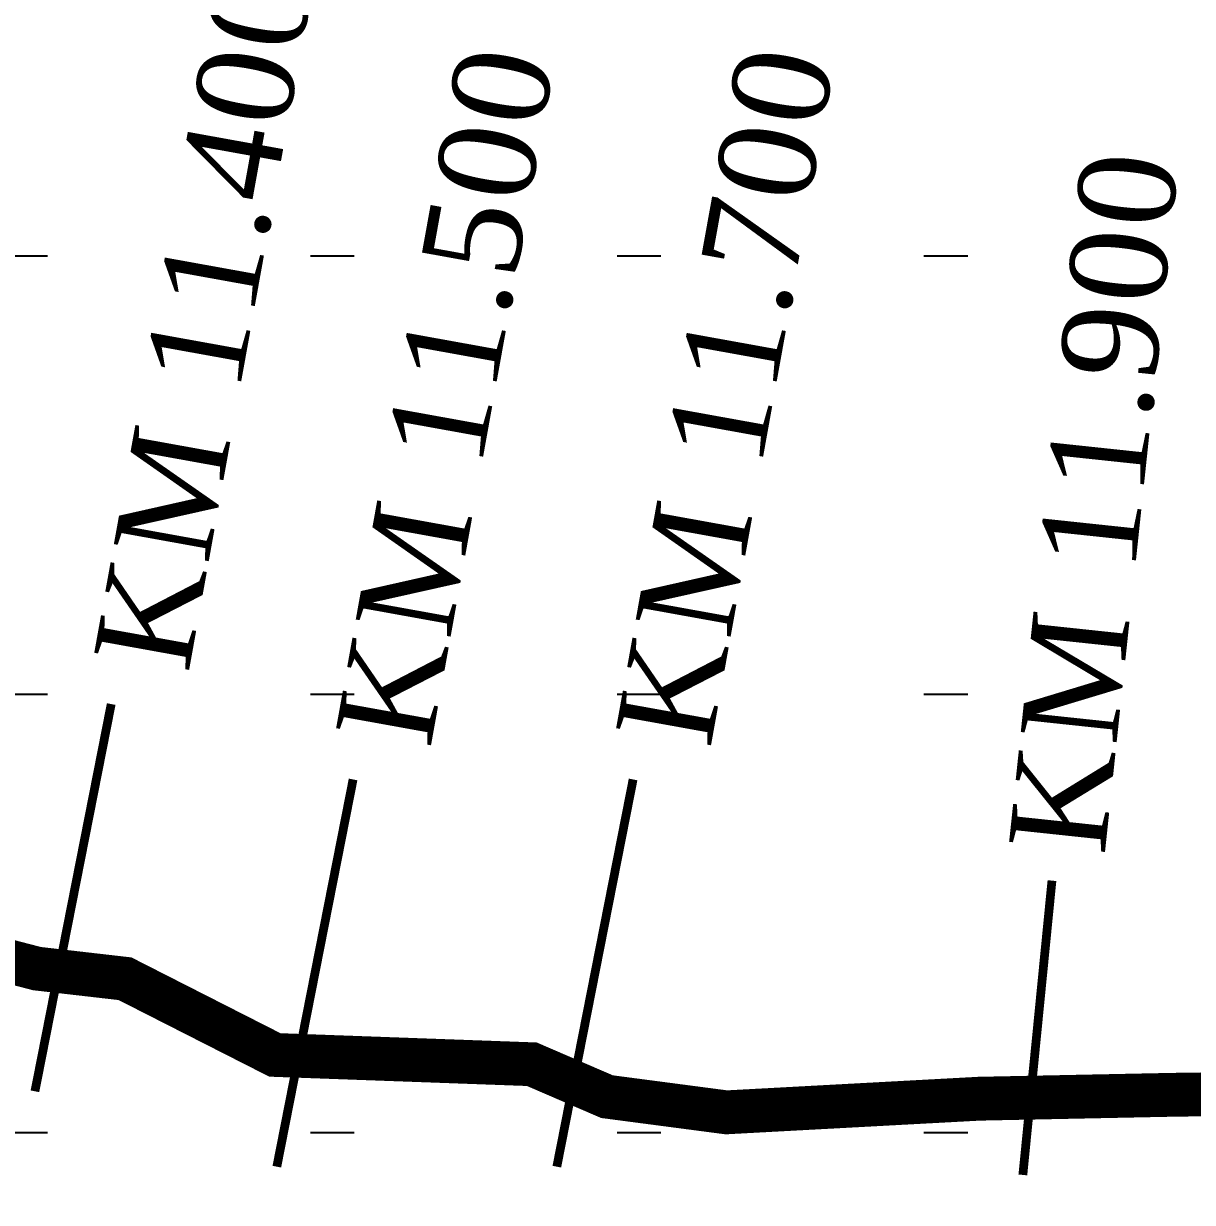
# Model space of a CAD drawing. Header units: inches. Extents: x -8940 to 26362, y -28010 to 990.
# Drawn here: x 4373.17 to 4383.64, y -7371.71 to -7361.16 of the extents above; entities that cross this region are included whole.
import ezdxf

# ---------------------------------------------------------------- set-up
doc = ezdxf.new("R2010")
doc.units = ezdxf.units.IN
doc.header["$MEASUREMENT"] = 0
doc.layers.add('Text', color=7, linetype='Continuous')
doc.styles.add('Text', font='times.ttf', dxfattribs={"height": 240})

msp = doc.modelspace()

# ---------------------------------------------------------------- hatches: boundary and pattern name
at = {"layer": 'Text', "lineweight": 25}
h = msp.add_hatch(dxfattribs=at)
h.set_pattern_fill('ACAD_ISO07W100', color=0, scale=0.784833, style=0)
h.set_pattern_definition([(0, (-582.442, -27753.198), (0, 3.9241642), [0.3924164, -2.35449854])])
h.paths.add_polyline_path([(4453.012436, -7368.509246), (4432.544063, -7360.765981), (4417.35118, -7356.454306), (4399.865945, -7352.632595), (4389.807755, -7348.417064), (4382.319111, -7347.246699), (4375.943644, -7343.680138), (4368.217405, -7333.076598), (4361.929936, -7322.334389), (4357.719224, -7314.672477), (4356.412451, -7309.03143), (4355.412858, -7306.651874), (4313.200953, -7306.651874), (4313.200953, -7400.608297), (4453.122434, -7400.608297)])
h.paths.add_polyline_path([(4387.774257, -7337.654416), (4394.795484, -7337.654416), (4394.795484, -7334.638043), (4387.774257, -7334.638043)], flags=25)

# ---------------------------------------------------------------- linework, layer by layer
at = {"layer": 'Text', "color": 0, "lineweight": 25, "const_width": 0.078483}
for points in [[(4373.274894, -7370.716752), (4373.957901, -7367.250032)], [(4375.441033, -7371.391708), (4376.12404, -7367.924988)], [(4377.948574, -7371.391708), (4378.631581, -7367.924988)], [(4382.122031, -7371.465706), (4382.382647, -7368.830999)]]:
    msp.add_lwpolyline(points, dxfattribs=at)
at = {"layer": 'Text', "color": 1, "const_width": 0.392416}
msp.add_lwpolyline([(4371.419517, -7369.132331), (4373.293223, -7369.618644), (4374.081461, -7369.709193), (4375.423433, -7370.391444), (4377.724585, -7370.474645), (4378.397771, -7370.764925), (4379.466949, -7370.905443), (4381.728502, -7370.783414), (4383.462066, -7370.748285), (4384.144051, -7370.73904), (4385.120831, -7370.487588), (4386.005213, -7370.236135), (4386.6212, -7369.986531), (4387.307585, -7369.873747), (4387.605128, -7369.897521)], dxfattribs=at)

# ---------------------------------------------------------------- texts
at = {"layer": 'Text', "char_height": 0.86331613, "attachment_point": 1, "style": 'Text'}
for s, insert, rotation in [('{\\T1.05;KM 11.400}', (4373.799322, -7366.827985), 79.7621267), ('{\\T1.05;KM 11.500}', (4375.965461, -7367.502941), 79.7621267), ('{\\T1.05;KM 11.700}', (4378.473002, -7367.502941), 79.7621267), ('{\\T1.05;KM 11.900}', (4381.995139, -7368.5209), 83.9419434)]:
    msp.add_mtext(s, dxfattribs=dict(at, insert=insert, rotation=rotation))

doc.saveas('drawing.dxf')
